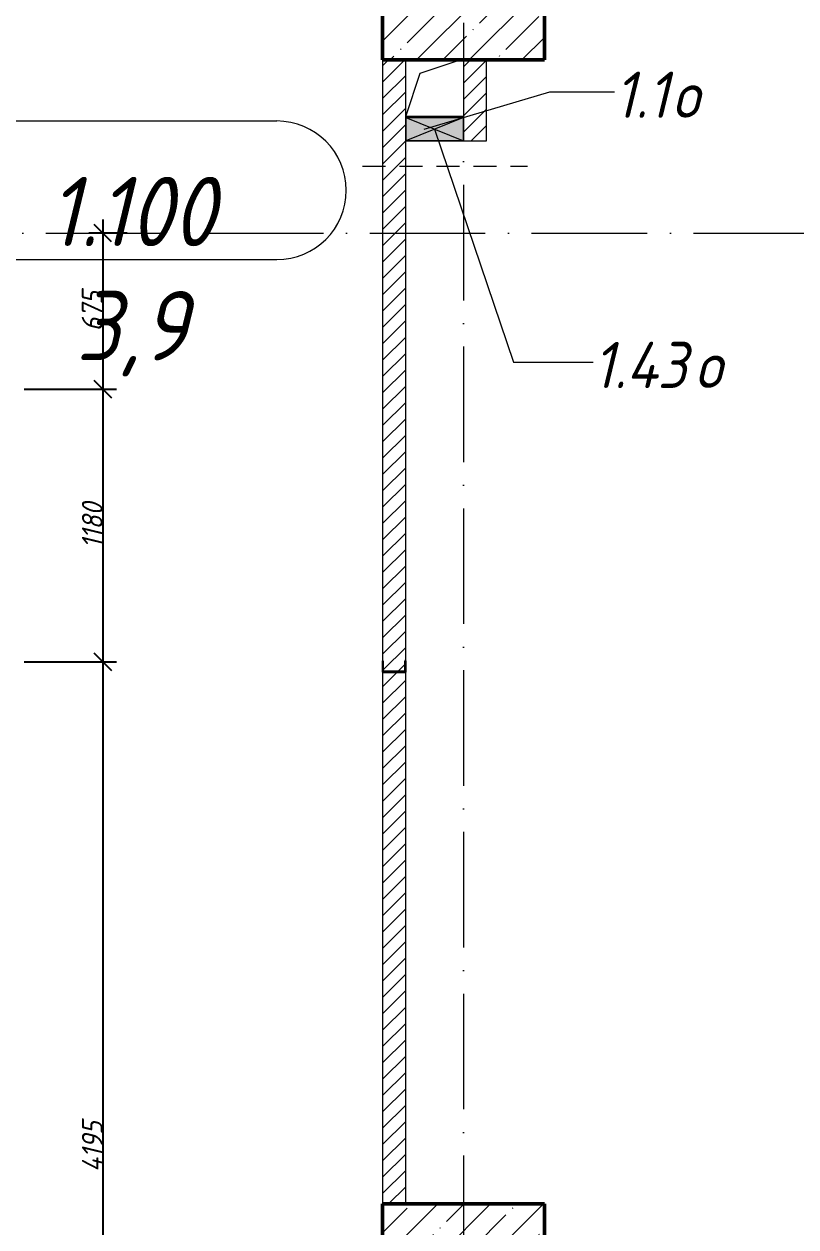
# Model space of a CAD drawing. Header units: millimetres. Extents: x -606178 to 312196, y -19338 to 632709.
# Drawn here: x -344581 to -341243, y 522075 to 527280 of the extents above; entities that cross this region are included whole.
import ezdxf

# ---------------------------------------------------------------- set-up
doc = ezdxf.new("R2010")
doc.units = ezdxf.units.MM
doc.linetypes.add('200_ШТРИХ_ш1п0_6_', pattern=[160, 100, -60])
doc.linetypes.add('50_200_ШТРИХ_1Т_ш5_п1_п1_', pattern=[700, 500, -100, 0, -100])
for name, color, linetype, lineweight in [('A-____-____-DIMS', 7, 'Continuous', 9), ('A-DETL-GENF-OTLN', 7, 'Continuous', 9), ('A-FLOR-____-OTLN', 7, 'Continuous', 9), ('A-GENM-____-MCUT', 7, 'Continuous', 25), ('A-GENM-____-OTLN', 7, 'Continuous', 9), ('A-GENM-____-OTLN-1', 7, 'Continuous', 25), ('A-GLAZ-____-IDEN', 7, 'Continuous', 9), ('A-GLAZ-____-OTLN', 7, 'Continuous', 9), ('A-WALL-____-PATT-1', 7, 'Continuous', 9), ('A-WALL-FNSH-MCUT-1', 7, 'Continuous', 9), ('S-COLS-____-MCUT', 7, 'Continuous', 50), ('S-COLS-____-OTLN', 7, 'Continuous', 9), ('S-GRID-____-OTLN-1', 7, '50_200_ШТРИХ_1Т_ш5_п1_п1_', 9)]:
    doc.layers.add(name, color=color, linetype=linetype, lineweight=lineweight)
for name, color, linetype, lineweight, true_color in [('A-AREA-IDEN-1', 7, 'Continuous', 9, 0x000000), ('A-DETL-GENF-OTLN-3', 9, 'Continuous', 9, 0x808080), ('A-DETL-GENF-OTLN-4', 9, '200_ШТРИХ_ш1п0_6_', 9, 0x808080)]:
    doc.layers.add(name, color=color, linetype=linetype, lineweight=lineweight, true_color=true_color)
doc.styles.add('ISOCPEUR_I', font='isocpeui.ttf', dxfattribs={"width": 0.9, "height": 2.5})
doc.styles.add('ISOCPEUR_I_11', font='isocpeui.ttf', dxfattribs={"width": 0.9, "height": 200})
doc.styles.add('ISOCPEUR_I_7', font='isocpeui.ttf', dxfattribs={"width": 0.9, "height": 90})
doc.dimstyles.new('ISO-1_8_0_9К_СРЕДНИЙ_Кладочные_2', dxfattribs={"dimscale": 304.8, "dimtxt": 89.638306, "dimasz": 0.246063, "dimexe": 0.19685, "dimexo": 0, "dimgap": 0, "dimtad": 1, "dimdec": 3, "dimrnd": 0.001, "dimdsep": 46, "dimtxsty": 'ISOCPEUR_I_7', "dimblk1": 'OBLIQUE', "dimblk2": 'OBLIQUE', "dimsah": 1, "dimcen": 0.09, "dimdle": 0.19685, "dimazin": 0, "dimtfac": 1, "dimtdec": 4, "dimtix": 1, "dimtmove": 1, "dimatfit": 3, "dimfxl": 1, "dimtvp": 1, "dimtolj": 1, "dimtzin": 0, "dimarcsym": 2})
pattern_1 = [(45, (-425830.77, 451794.26), (-35.35534, 35.35534), [])]

# ---------------------------------------------------------------- blocks, each defined once
blk = doc.blocks.new('BSC_Колонна _Прямоугольная - 500х700-V155-АР1_План отверстий 1 этажа в осях 1-64_Ю-ЯЯ')
at = {"layer": 'S-COLS-____-OTLN'}
h = blk.add_hatch(dxfattribs=at)
h.set_pattern_fill('FP_167', color=256, style=0, pattern_type=2)
h.set_pattern_definition([(315, (-70131.04, 83150), (114.04925, 114.04925), []), (315, (-70131.04, 83035.95), (114.04925, 114.04925), [201.613, -40.323, 3.353, -36.97])])
h.paths.add_polyline_path([(-250, -350), (250, -350), (250, 350), (-250, 350)], flags=0)
at = {"layer": 'S-COLS-____-MCUT'}
for p, q in [((250, 350), (-250, 350)), ((-250, 350), (-250, -350)), ((250, -350), (250, 350)), ((-250, -350), (250, -350))]:
    blk.add_line(p, q, dxfattribs=at)
blk = doc.blocks.new('BSC_Колонна _Прямоугольная - 500х700-V158-АР1_План отверстий 1 этажа в осях 1-64_Ю-ЯЯ')
at = {"layer": 'S-COLS-____-OTLN'}
h = blk.add_hatch(dxfattribs=at)
h.set_pattern_fill('FP_170', color=256, style=0, pattern_type=2)
h.set_pattern_definition([(315, (-75581.04, 83150), (114.04925, 114.04925), []), (315, (-75581.04, 83035.95), (114.04925, 114.04925), [201.613, -40.323, 3.353, -36.97])])
h.paths.add_polyline_path([(-250, -350), (250, -350), (250, 350), (-250, 350)], flags=0)
at = {"layer": 'S-COLS-____-MCUT'}
for p, q in [((250, 350), (-250, 350)), ((-250, 350), (-250, -350)), ((250, -350), (250, 350)), ((-250, -350), (250, -350))]:
    blk.add_line(p, q, dxfattribs=at)
blk = doc.blocks.new('154_Фахверк_СКБ_Швеллер - Тип_100_4010-27789772-АР1_План отверстий 1 этажа в осях 1-64_Ю-ЯЯ')
at = {"layer": 'A-GENM-____-MCUT'}
for p, q in [((175, 50), (125, 50)), ((125, 50), (125, -50)), ((128, 47), (175, 47)), ((128, -47), (128, 47)), ((175, 47), (175, 50)), ((125, -50), (175, -50)), ((175, -47), (128, -47)), ((175, -50), (175, -47))]:
    blk.add_line(p, q, dxfattribs=at)
blk = doc.blocks.new('AR_Отверстие прямоугольное _в плите_ - AR_Отверстие прямоугольное _в плите_-V239-АР1_План отверстий 1 этажа в осях 1-64_Ю-ЯЯ')
at = {"layer": 'A-GENM-____-OTLN'}
for p, q in [((-62.5, 62.5), (110, 120)), ((-125, -125), (-62.5, 62.5)), ((-125, -125), (125, -125))]:
    blk.add_line(p, q, dxfattribs=at)
blk = doc.blocks.new('AR_Отверстие прямоугольное _в стене__БезПР - AR_Отверстие прямоугольное _в стене__БезПР-36428405-АР1_План отверстий 1 этажа в осях 1-64_Ю-ЯЯ')
at = {"layer": 'A-GLAZ-____-OTLN'}
blk.add_hatch(color=256, dxfattribs=at).paths.add_polyline_path([(125, -50), (125, 50), (-125, 50), (-125, -50)], flags=0)
at = {"layer": 'A-DETL-GENF-OTLN'}
for p, q in [((-125, -50), (-125, 50)), ((-125, 50), (125, 50)), ((125, 50), (-125, -50)), ((-125, 50), (125, -50)), ((125, 50), (-125, 50)), ((-125, 50), (-125, -50)), ((125, 50), (125, -50)), ((125, -50), (125, 50)), ((125, -50), (-125, -50)), ((-125, -50), (125, -50))]:
    blk.add_line(p, q, dxfattribs=at)
at = {"layer": 'A-GLAZ-____-OTLN'}
blk.add_line((125, 50), (-125, 50), dxfattribs=at)
blk = doc.blocks.new('DET_L_Имитация разреза_ISO2-5 - Верх-36715168-АР1_План отверстий 1 этажа в осях 1-64_Ю-ЯЯ')
at = {"layer": 'A-DETL-GENF-OTLN-4'}
blk.add_line((143.1, 0), (856.9, 0), dxfattribs=at)
blk = doc.blocks.new('_Oblique')
at = {"color": 0, "linetype": 'ByBlock', "lineweight": -2}
blk.add_line((-0.5, -0.5), (0.5, 0.5), dxfattribs=at)
blk = doc.blocks.new('*D4533')
at = {"layer": 'A-____-____-DIMS', "color": 0, "lineweight": -2, "transparency": 16777216}
for p, q in [((-344240.7, 526435.3), (-344240.7, 525640.3)), ((-344134.7, 526375.3), (-344300.7, 526375.3)), ((-344580.8, 525700.3), (-344180.7, 525700.3))]:
    blk.add_line(p, q, dxfattribs=at)
at = {"layer": 'Defpoints', "color": 0, "transparency": 16777216}
for p in [(-344134.7, 526375.3), (-344580.8, 525700.3), (-344240.7, 525700.3)]:
    blk.add_point(p, dxfattribs=at)
at = {"layer": 'A-____-____-DIMS', "color": 0, "lineweight": -2, "transparency": 16777216, "xscale": 75, "yscale": 75, "zscale": 75}
for p, rotation in [((-344240.7, 526375.3), 90), ((-344240.7, 525700.3), 270)]:
    blk.add_blockref('_Oblique', p, dxfattribs=dict(at, rotation=rotation))
at = {"layer": 'A-____-____-DIMS', "color": 0, "transparency": 16777216, "insert": (-344286.3, 526037.8), "char_height": 90, "width": 409.578, "attachment_point": 5, "rotation": 90, "style": 'ISOCPEUR_I_7'}
blk.add_mtext('\\A1;675', dxfattribs=at)
blk = doc.blocks.new('*D4534')
at = {"layer": 'A-____-____-DIMS', "color": 0, "lineweight": -2, "transparency": 16777216}
for p, q in [((-344240.7, 525760.3), (-344240.7, 524460.3)), ((-344580.8, 525700.3), (-344180.7, 525700.3)), ((-344580.8, 524520.3), (-344180.7, 524520.3))]:
    blk.add_line(p, q, dxfattribs=at)
at = {"layer": 'Defpoints', "color": 0, "transparency": 16777216}
for p in [(-344580.8, 525700.3), (-344580.8, 524520.3), (-344240.7, 524520.3)]:
    blk.add_point(p, dxfattribs=at)
at = {"layer": 'A-____-____-DIMS', "color": 0, "lineweight": -2, "transparency": 16777216, "xscale": 75, "yscale": 75, "zscale": 75}
for p, rotation in [((-344240.7, 525700.3), 90), ((-344240.7, 524520.3), 270)]:
    blk.add_blockref('_Oblique', p, dxfattribs=dict(at, rotation=rotation))
at = {"layer": 'A-____-____-DIMS', "color": 0, "transparency": 16777216, "insert": (-344285.7, 525110.3), "char_height": 90, "width": 463.361, "attachment_point": 5, "rotation": 90, "style": 'ISOCPEUR_I_7'}
blk.add_mtext('\\A1;1180', dxfattribs=at)
blk = doc.blocks.new('*D4535')
at = {"layer": 'A-____-____-DIMS', "color": 0, "lineweight": -2, "transparency": 16777216}
for p, q in [((-344240.7, 524580.3), (-344240.7, 520265.3)), ((-344580.8, 524520.3), (-344180.7, 524520.3)), ((-344580.8, 520325.3), (-344180.7, 520325.3))]:
    blk.add_line(p, q, dxfattribs=at)
at = {"layer": 'Defpoints', "color": 0, "transparency": 16777216}
for p in [(-344580.8, 524520.3), (-344580.8, 520325.3), (-344240.7, 520325.3)]:
    blk.add_point(p, dxfattribs=at)
at = {"layer": 'A-____-____-DIMS', "color": 0, "lineweight": -2, "transparency": 16777216, "xscale": 75, "yscale": 75, "zscale": 75}
for p, rotation in [((-344240.7, 524520.3), 90), ((-344240.7, 520325.3), 270)]:
    blk.add_blockref('_Oblique', p, dxfattribs=dict(at, rotation=rotation))
at = {"layer": 'A-____-____-DIMS', "color": 0, "transparency": 16777216, "insert": (-344285.7, 522422.8), "char_height": 90, "width": 521.281, "attachment_point": 5, "rotation": 90, "style": 'ISOCPEUR_I_7'}
blk.add_mtext('\\A1;4195', dxfattribs=at)
blk = doc.blocks.new('AAR_СКБ_Марка_помещения_1_5 ммп - Номер _ Площадь-27962135-АИ_План этажа_Стены_1')
at = {"layer": 'A-AREA-IDEN-1'}
for p, q in [((-2.987, 3), (3.013, 3)), ((-2.987, 0), (3.013, 0))]:
    blk.add_line(p, q, dxfattribs=at)
for centre, start, end in [((-2.987, 1.5), 90, 270), ((3.013, 1.5), 270, 90)]:
    blk.add_arc(centre, 1.5, start, end, dxfattribs=at)

msp = doc.modelspace()

# ---------------------------------------------------------------- hatches: boundary and pattern name
at = {"layer": 'A-WALL-____-PATT-1'}
h = msp.add_hatch(dxfattribs=at)
h.set_pattern_fill('FP_5', color=256, style=0, pattern_type=2)
h.set_pattern_definition(pattern_1)
h.paths.add_polyline_path([(-343030.7712, 522175.3011), (-342930.7712, 522175.3011), (-342930.7712, 524475.3011), (-343030.7712, 524475.3011)], flags=0)
h.paths.add_polyline_path([(-342933.7712, 524478.3011), (-342933.7712, 524525.3011), (-342930.7712, 524525.3011), (-342930.7712, 527125.3011), (-343030.7712, 527125.3011), (-343030.7712, 524525.3011), (-343027.7712, 524525.3011), (-343027.7712, 524478.3011), (-342978.132, 524478.3011)], flags=0)
h = msp.add_hatch(dxfattribs=at)
h.set_pattern_fill('FP_5', color=256, style=0, pattern_type=2)
h.set_pattern_definition(pattern_1)
h.paths.add_polyline_path([(-342680.7712, 526775.3011), (-342580.7712, 526775.3011), (-342580.7712, 527125.3011), (-342680.7712, 527125.3011), (-342680.7712, 526875.3011)], flags=0)

# ---------------------------------------------------------------- linework, layer by layer
at = {"layer": 'A-FLOR-____-OTLN'}
msp.add_line((-342680.7712, 526880.3011), (-342930.7712, 526880.3011), dxfattribs=at)
at = {"layer": 'A-GLAZ-____-IDEN'}
for p, q in [((-342850.7712, 526825.3011), (-342307.2115, 526986.9378)), ((-342307.2115, 526986.9378), (-342028.1483, 526986.9378)), ((-342805.7712, 526825.3011), (-342464.1402, 525817.5315)), ((-342464.1402, 525817.5315), (-342120.5714, 525817.5315))]:
    msp.add_line(p, q, dxfattribs=at)
at = {"layer": 'A-WALL-FNSH-MCUT-1'}
for p, q in [((-343030.7712, 527125.3011), (-343030.7712, 524525.3011)), ((-342930.7712, 526875.3011), (-342930.7712, 527125.3011)), ((-342680.7712, 527125.3011), (-342680.7712, 526875.3011)), ((-342580.7712, 526775.3011), (-342580.7712, 527125.3011)), ((-342930.7712, 524525.3011), (-342930.7712, 526775.3011)), ((-342680.7712, 526775.3011), (-342580.7712, 526775.3011)), ((-343030.7712, 524475.3011), (-343030.7712, 522175.3011)), ((-342930.7712, 522175.3011), (-342930.7712, 524475.3011))]:
    msp.add_line(p, q, dxfattribs=at)
at = {"layer": 'S-GRID-____-OTLN-1'}
for p, q in [((-342680.7712, 542687.1106), (-342680.7712, 491375.8881)), ((-391393.3252, 526375.3011), (-321756.3646, 526375.3011))]:
    msp.add_line(p, q, dxfattribs=at)

# ---------------------------------------------------------------- block references
at = {"layer": 'A-AREA-IDEN-1', "xscale": 199.9999999999999, "yscale": 199.9999999999999, "zscale": 199.9999999999999}
msp.add_blockref('AAR_СКБ_Марка_помещения_1_5 ммп - Номер _ Площадь-27962135-АИ_План этажа_Стены_1', (-344090.5637, 526260.8593), dxfattribs=at)
at = {"layer": 'A-DETL-GENF-OTLN-3'}
msp.add_blockref('DET_L_Имитация разреза_ISO2-5 - Верх-36715168-АР1_План отверстий 1 этажа в осях 1-64_Ю-ЯЯ', (-343260.7712, 526665.3011), dxfattribs=at)
at = {"layer": 'A-GENM-____-OTLN'}
msp.add_blockref('AR_Отверстие прямоугольное _в плите_ - AR_Отверстие прямоугольное _в плите_-V239-АР1_План отверстий 1 этажа в осях 1-64_Ю-ЯЯ', (-342805.7712, 527005.3011), dxfattribs=at)
at = {"layer": 'A-GENM-____-OTLN-1', "rotation": 89.99999999999986}
msp.add_blockref('154_Фахверк_СКБ_Швеллер - Тип_100_4010-27789772-АР1_План отверстий 1 этажа в осях 1-64_Ю-ЯЯ', (-342980.7712, 524350.3011), dxfattribs=at)
at = {"layer": 'A-GLAZ-____-OTLN'}
msp.add_blockref('AR_Отверстие прямоугольное _в стене__БезПР - AR_Отверстие прямоугольное _в стене__БезПР-36428405-АР1_План отверстий 1 этажа в осях 1-64_Ю-ЯЯ', (-342805.7712, 526825.3011), dxfattribs=at)
at = {"layer": 'S-COLS-____-OTLN', "rotation": 89.9999999999999}
for name, p in [('BSC_Колонна _Прямоугольная - 500х700-V158-АР1_План отверстий 1 этажа в осях 1-64_Ю-ЯЯ', (-342680.7712, 527375.3011)), ('BSC_Колонна _Прямоугольная - 500х700-V155-АР1_План отверстий 1 этажа в осях 1-64_Ю-ЯЯ', (-342680.7712, 521925.3011))]:
    msp.add_blockref(name, p, dxfattribs=at)

# ---------------------------------------------------------------- texts
at = {"layer": 'A-AREA-IDEN-1', "char_height": 300, "attachment_point": 8, "line_spacing_factor": 1.139951, "style": 'ISOCPEUR_I'}
for s, insert, width in [('\\pxqc,t8.46667,16.93333,25.4,33.86667,42.33333,50.8,59.26667,67.73333,76.2,84.66667,93.13333,101.6,110.06667,118.53333,127,135.46667,143.93333,152.4,160.86667,169.33333,177.8,186.26667,194.73333,203.2,211.66667,220.13333,228.6,237.06667,245.53333,254,262.46667,270.93333;{1.100}', (-344115.9927, 526319.1892), 846), ('\\pxqc,t8.46667,16.93333,25.4,33.86667,42.33333,50.8,59.26667,67.73333,76.2,84.66667,93.13333,101.6,110.06667,118.53333,127,135.46667,143.93333,152.4,160.86667,169.33333,177.8,186.26667,194.73333,203.2,211.66667,220.13333,228.6,237.06667,245.53333,254,262.46667,270.93333;{3,9}', (-344114.9927, 525755.2412), 542)]:
    msp.add_mtext(s, dxfattribs=dict(at, insert=insert, width=width))
at = {"layer": 'A-GLAZ-____-IDEN', "char_height": 200, "attachment_point": 1, "style": 'ISOCPEUR_I_11'}
for s, insert, width in [('1.1', (-342028.1483, 527074.5524), 303.037875), ('\\fISOCPEUR|b0|i1|c204|p34|;\\W.9;о', (-341778.1171, 527074.5524), 158.734125), ('1.43', (-342120.5714, 525905.1461), 533.923875), ('\\fISOCPEUR|b0|i1|c204|p34|;\\W.9;о', (-341680.0402, 525905.1461), 158.734125)]:
    msp.add_mtext(s, dxfattribs=dict(at, insert=insert, width=width))

# ---------------------------------------------------------------- dimensions: what is measured, and where the dimension line sits
at = {"layer": 'A-____-____-DIMS'}
for base, p1, p2, override, picture, middle in [((-344240.7277, 525700.3011), (-344134.6617, 526375.3011), (-344580.7712, 525700.3011), {"dimpost": '<>', "dimfxl": 809.097444}, '*D4533', (-344286.3073, 526037.8011)), ((-344240.7277, 524520.3011), (-344580.7712, 525700.3011), (-344580.7712, 524520.3011), {"dimpost": '<>', "dimfxl": 1180}, '*D4534', (-344285.7277, 525110.3011)), ((-344240.7277, 520325.3011), (-344580.7712, 524520.3011), (-344580.7712, 520325.3011), {"dimpost": '<>', "dimfxl": 4195}, '*D4535', (-344285.7277, 522422.8011))]:
    dim = msp.add_linear_dim(base=base, p1=p1, p2=p2, angle=90, dimstyle='ISO-1_8_0_9К_СРЕДНИЙ_Кладочные_2', override=override, dxfattribs=at)
    dim.commit()
    dim.dimension.update_dxf_attribs({"geometry": picture, "text_midpoint": middle})

doc.saveas('drawing.dxf')
